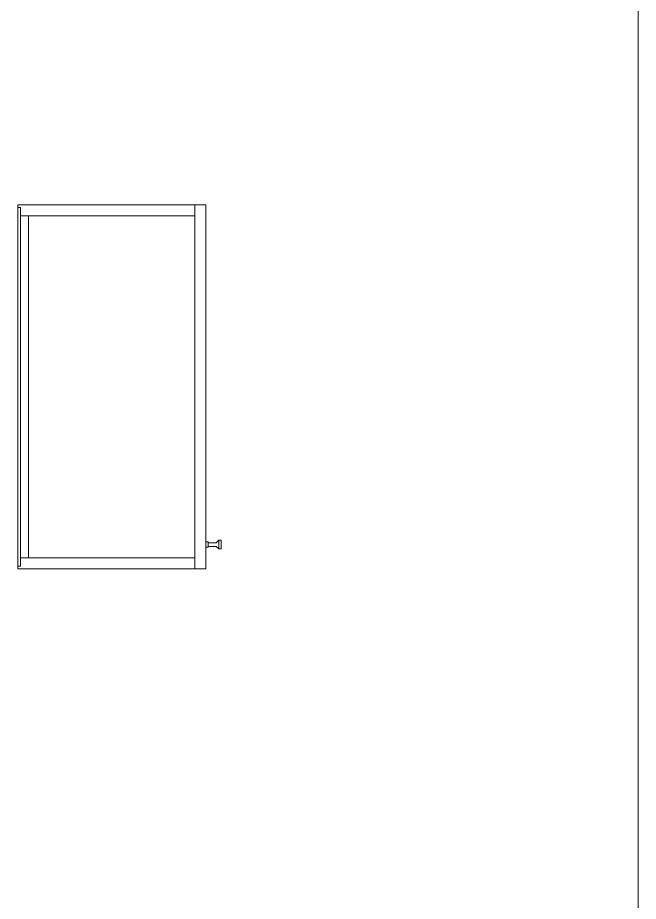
# Model space of a CAD drawing. Header units: metres. Extents: x -11.5 to 7.4, y -3.8 to 5.9.
# Drawn here: x 0.995 to 2.018, y -0.927 to 0.53 of the extents above; entities that cross this region are included whole.
import ezdxf

# ---------------------------------------------------------------- set-up
doc = ezdxf.new("R2010")
doc.units = ezdxf.units.M
doc.header["$MEASUREMENT"] = 0
for name, color, linetype, lineweight in [('PDF16_Geometry_Num_Penna__5_Num_Penna__5_Num_Penna__5_Num_Penna__5_Num_Penna__5_Num_Penna__5_Num_Penna__5_Num_Penna__5_Num_Penna__5_Num_Penna__5', 5, 'Continuous', 18), ('PDF16_Geometry_Num_Penna__6_Num_Penna__6_Num_Penna__6_Num_Penna__6_Num_Penna__6_Num_Penna__6_Num_Penna__6_Num_Penna__6_Num_Penna__3_Num_Penna__3', 3, 'Continuous', 18), ('PDF16_Geometry_Num_Penna__6_Num_Penna__6_Num_Penna__6_Num_Penna__6_Num_Penna__6_Num_Penna__6_Num_Penna__6_Num_Penna__6_Num_Penna__6_Num_Penna__6', 6, 'Continuous', 18), ('PDF22_Solid Fills_Num_Penna__7_Num_Penna__82', 82, 'Continuous', 18)]:
    doc.layers.add(name, color=color, linetype=linetype, lineweight=lineweight)

msp = doc.modelspace()

# ---------------------------------------------------------------- linework, layer by layer
at = {"layer": 'PDF16_Geometry_Num_Penna__5_Num_Penna__5_Num_Penna__5_Num_Penna__5_Num_Penna__5_Num_Penna__5_Num_Penna__5_Num_Penna__5_Num_Penna__5_Num_Penna__5', "color": 5, "linetype": 'Continuous', "lineweight": 18}
for p, q in [((1.3089, -0.3342), (1.3053, -0.3342)), ((1.3053, -0.3342), (1.3053, -0.3431)), ((1.3089, -0.3342), (1.3089, -0.3431)), ((1.3264, -0.3317), (1.322, -0.3357)), ((1.3303, -0.3317), (1.3264, -0.3317)), ((1.3264, -0.3317), (1.3264, -0.3457)), ((1.3303, -0.3317), (1.3303, -0.3457)), ((1.3089, -0.3431), (1.3053, -0.3431)), ((1.322, -0.3357), (1.3104, -0.3357)), ((1.322, -0.3417), (1.3104, -0.3417)), ((1.3264, -0.3457), (1.322, -0.3417)), ((1.3303, -0.3457), (1.3264, -0.3457))]:
    msp.add_line(p, q, dxfattribs=at)
for centre, start, end in [((1.3104, -0.3342), 180, 270), ((1.3104, -0.3431), 90, 180)]:
    msp.add_arc(centre, 0.00148, start, end, dxfattribs=at)
at = {"layer": 'PDF16_Geometry_Num_Penna__6_Num_Penna__6_Num_Penna__6_Num_Penna__6_Num_Penna__6_Num_Penna__6_Num_Penna__6_Num_Penna__6_Num_Penna__3_Num_Penna__3', "color": 3, "linetype": 'Continuous', "lineweight": 18}
msp.add_line((1.0133, -0.3607), (1.0133, 0.2033), dxfattribs=at)
at = {"layer": 'PDF16_Geometry_Num_Penna__6_Num_Penna__6_Num_Penna__6_Num_Penna__6_Num_Penna__6_Num_Penna__6_Num_Penna__6_Num_Penna__6_Num_Penna__6_Num_Penna__6', "color": 6, "linetype": 'Continuous', "lineweight": 18}
for p, q in [((0.9953, -0.3787), (0.9953, 0.2213)), ((0.9953, 0.2213), (1.3053, 0.2213)), ((1.2873, 0.2213), (1.2873, -0.3787)), ((1.3053, 0.2213), (1.3053, -0.3787)), ((0.9953, 0.2168), (0.9998, 0.2168)), ((0.9998, -0.3742), (0.9998, 0.2168)), ((0.9998, 0.2033), (1.2873, 0.2033)), ((0.9998, -0.3607), (1.2873, -0.3607)), ((0.9953, -0.3742), (0.9998, -0.3742)), ((0.9953, -0.3787), (1.3053, -0.3787))]:
    msp.add_line(p, q, dxfattribs=at)
at = {"layer": 'PDF22_Solid Fills_Num_Penna__7_Num_Penna__82', "color": 82, "linetype": 'Continuous', "lineweight": 18}
msp.add_line((2.0177, 1.986), (2.0177, -3.8138), dxfattribs=at)

doc.saveas('drawing.dxf')
